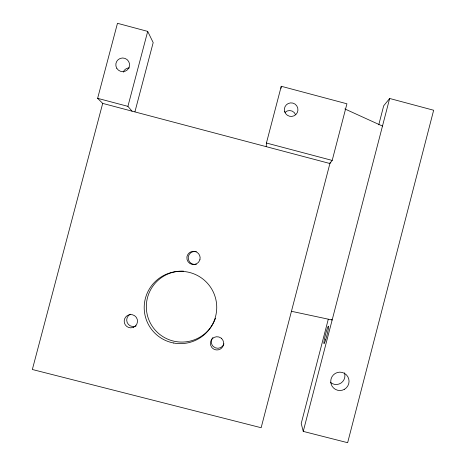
<?xml version="1.0" encoding="UTF-8"?>
<svg xmlns="http://www.w3.org/2000/svg" width="466" height="466" viewBox="0 0 466 466"><rect width="100%" height="100%" fill="white"/><g stroke="black" fill="none" stroke-linecap="round" stroke-linejoin="round"><path stroke-width="0.7" d="M266.197 146.65L266.43 143.021L281.266 86.274L346.931 103.796L332.194 160.426L329.911 163.508L102.695 103.394L97.627 98.338L117.473 23.3L147.705 31.391L153.186 42.61L134.93 111.793M280.992 88.394L281.266 86.274M330.278 162.098L261.146 427.724L32.346 369.497L102.695 103.394M328.28 319.245L301.217 423.507L303.244 431.394L347.642 442.7L433.654 110.244L389.646 98.472L383.693 105.788L378.759 124.806M303.244 431.394L389.646 98.472M132.035 111.153L127.917 106.359L147.705 31.391M291.448 311.294L332.153 320.002L331.291 319.286M97.627 98.338L127.917 106.359M266.43 143.021L332.194 160.426M344.852 108.939L382.481 126.07M344.45 372.847A8.778 8.738 -63.7 0 1 330.476 382.417M136.171 325.856A6.553 6.518 -17.5 0 1 135.781 326.037L134.971 326.322A6.553 6.518 -17.5 0 1 130.305 314.218M215.513 318.237A35.614 35.468 -19.5 0 1 214.896 319.862M214.675 320.398A35.614 35.468 -19.5 0 1 213.952 321.989M213.696 322.507A35.614 35.468 -19.5 0 1 170.498 340.232A35.614 35.468 -19.5 0 1 146.93 300.139A35.614 35.468 -19.5 0 1 183.499 271.136M223.977 343.815A6.518 6.495 -33.3 0 1 213.224 346.43L212.659 345.795A6.518 6.495 -33.3 0 1 212.141 338.59M212.613 337.879A6.518 6.495 -33.3 0 1 212.88 337.547M196.436 264.222A6.518 6.501 -6.1 0 1 188.241 257.15L188.404 256.317A6.518 6.501 -6.1 0 1 196.361 251.669M123.251 72.189A6.547 6.489 20.3 0 1 129.373 67.914M284.971 112.422A6.483 6.448 42.5 0 1 295.63 114.77M199.926 259.603L199.652 260.424A6.641 6.623 -6.1 0 1 186.913 257.115L187.076 256.265A6.641 6.623 -6.1 0 1 195.184 251.529A6.641 6.623 -6.1 0 1 199.926 259.603M133.457 327.301L132.629 327.592A6.681 6.641 -17.5 0 1 124.428 322.967A6.681 6.641 -17.5 0 1 129.105 314.789L129.956 314.614A6.681 6.641 -17.5 0 1 133.457 327.301M221.414 338.264L221.03 338.048A6.641 6.617 -33.4 0 0 211.791 347.426L212.368 348.073A6.641 6.617 -33.4 0 0 221.746 347.98A6.641 6.617 -33.4 0 0 221.688 338.613L221.414 338.264M344.525 389.25A9.204 9.151 -63.9 0 0 344.421 373.33A9.204 9.151 -63.9 0 0 330.732 381.444A9.204 9.151 -63.9 0 0 344.525 389.25M173.597 343.005A36.29 36.138 -19.6 0 0 214.744 295.578A36.29 36.138 -19.6 0 0 153.058 283.881A36.29 36.138 -19.6 0 0 173.597 343.005M325.658 339.766A8.994 0.786 -75.7 0 0 328.466 326.177A8.994 0.786 -75.7 0 0 324.528 338.683A8.994 0.786 -75.7 0 0 325.658 339.766M116.75 68.24A6.891 6.827 20.4 0 0 128.674 68.246A6.891 6.827 20.4 0 0 122.651 57.988A6.891 6.827 20.4 0 0 116.75 68.24M284.598 111.426A6.815 6.78 42.6 0 0 295.992 114.455A6.815 6.78 42.6 0 0 292.864 103.091A6.815 6.78 42.6 0 0 284.598 111.426"/></g></svg>
